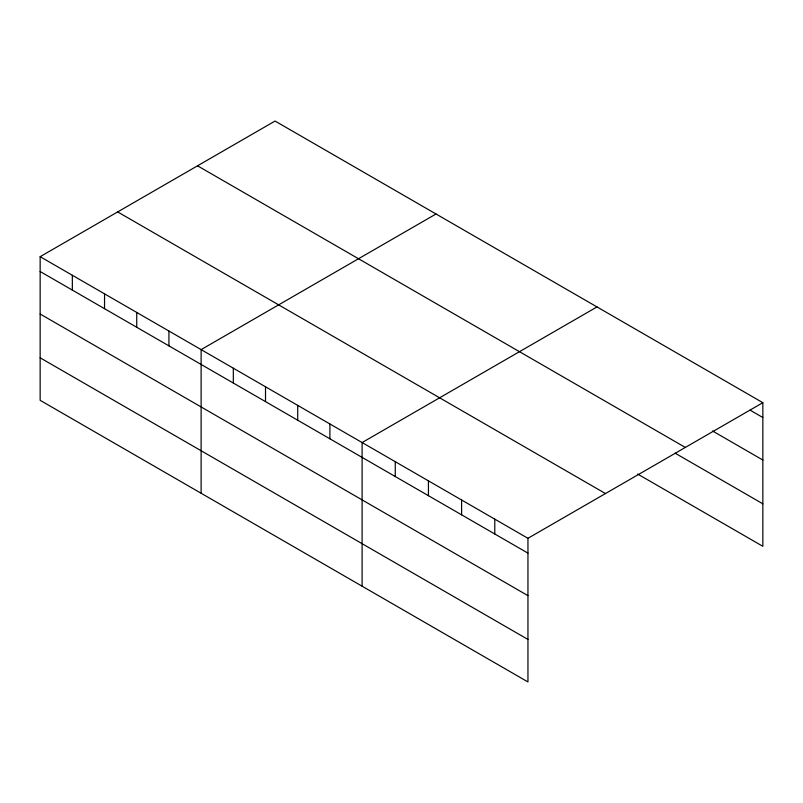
<?xml version="1.0" encoding="UTF-8"?>
<svg xmlns="http://www.w3.org/2000/svg" width="803" height="803" viewBox="0 0 803 803"><rect width="100%" height="100%" fill="white"/><g stroke="black" fill="none" stroke-linecap="round" stroke-linejoin="round"><path stroke-width="1.2" d="M527.952 595.645L527.952 538.301L40.15 256.679L40.15 400.316L527.952 681.948L527.952 595.645L40.15 314.013M637.662 474.051L762.85 546.321L762.85 402.684L275.048 121.052L40.15 256.679M436.029 213.989L201.121 349.616L201.121 493.253M597 306.927L362.103 442.553L362.103 586.19M527.952 538.301L762.85 402.684M750.012 410.112L762.85 417.52M712.562 430.99L762.85 460.029M197.538 165.809L685.33 447.442M675.112 453.163L762.85 503.822M117.67 211.922L605.462 493.544M40.15 271.514L527.952 553.137M40.15 357.807L527.952 639.439M494.778 519.15L494.778 533.985M461.605 499.998L461.605 514.833M428.441 480.846L428.441 495.692M395.267 461.705L395.267 476.54M329.903 423.964L329.903 438.799M297.712 405.374L297.712 420.21M265.512 386.785L265.512 401.62M233.322 368.196L233.322 383.041M168.931 331.027L168.931 345.862M136.731 312.437L136.731 327.273M104.541 293.848L104.541 308.683M72.34 275.258L72.34 290.094"/></g></svg>
